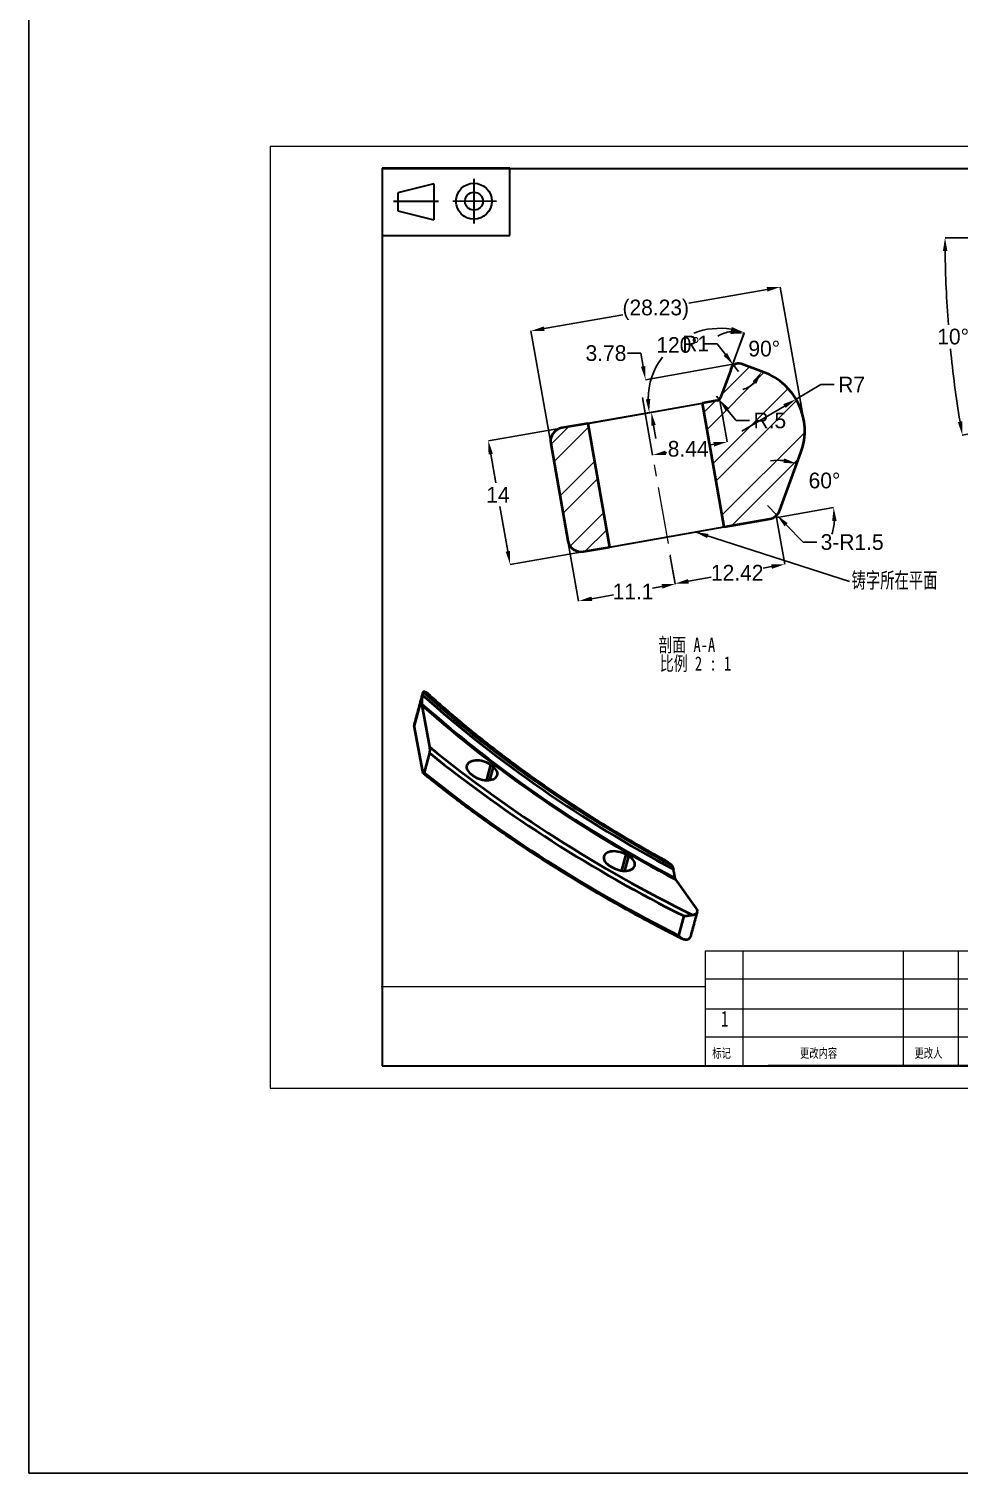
# Model space of a CAD drawing. Header units: millimetres. Extents: x -8 to 3214, y -115 to 422.
# Drawn here: x 2489.5 to 2696.9, y -114.7 to 207.2 of the extents above; entities that cross this region are included whole.
import ezdxf

# ---------------------------------------------------------------- set-up
doc = ezdxf.new("R2010")
doc.units = ezdxf.units.MM
doc.header["$PDSIZE"] = -1
doc.linetypes.add('CENTERX2', pattern=[20.32, 12.7, -2.54, 2.54, -2.54])
for name, color, linetype, lineweight in [('图层0', 7, 'Continuous', 30), ('粗实线', 7, 'Continuous', 30), ('粗实线1', 230, 'Continuous', 15)]:
    doc.layers.add(name, color=color, linetype=linetype, lineweight=lineweight)
doc.layers.add('图层1', color=7, linetype='Continuous')
doc.layers.add('细实线', color=17, linetype='Continuous')
doc.styles.add('SLDTEXTSTYLE0', font='TXT', dxfattribs={"width": 0.7})
doc.styles.add('SLDTEXTSTYLE1', font='TXT', dxfattribs={"width": 0.75})
doc.styles.get("Standard").update_dxf_attribs({"font": 'FZYTK.TTF'})
doc.dimstyles.new('SLDDIMSTYLE10', dxfattribs={"dimtxt": 3.5, "dimasz": 3, "dimexe": 0, "dimexo": 0.0625, "dimgap": 0.875, "dimtad": 0, "dimtih": 1, "dimtoh": 1, "dimlfac": 0.5, "dimzin": 12, "dimdsep": 46, "dimtxsty": 'Standard', "dimsah": 1, "dimcen": 0.09, "dimadec": 0, "dimazin": 0, "dimtfac": 1, "dimtofl": 0, "dimtmove": 0, "dimatfit": 3, "dimfxl": 1, "dimtolj": 1, "dimtzin": 12, "dimarcsym": 0})
doc.dimstyles.new('SLDDIMSTYLE11', dxfattribs={"dimtxt": 3.5, "dimasz": 3, "dimexe": 0, "dimexo": 0.0625, "dimgap": 0.875, "dimtad": 0, "dimtih": 1, "dimtoh": 1, "dimdec": 4, "dimlfac": 0.5, "dimzin": 12, "dimdsep": 46, "dimtxsty": 'Standard', "dimsah": 1, "dimcen": 0.09, "dimadec": 0, "dimazin": 0, "dimtfac": 1, "dimtdec": 0, "dimtofl": 0, "dimtmove": 0, "dimatfit": 3, "dimfxl": 1, "dimtolj": 1, "dimtzin": 12, "dimarcsym": 0})
doc.dimstyles.new('SLDDIMSTYLE12', dxfattribs={"dimtxt": 3.5, "dimasz": 3, "dimexe": 0, "dimexo": 0.0625, "dimgap": 0.875, "dimtad": 0, "dimtih": 1, "dimtoh": 1, "dimdec": 1, "dimlfac": 0.5, "dimzin": 12, "dimdsep": 46, "dimtxsty": 'Standard', "dimsah": 1, "dimcen": 0.09, "dimadec": 0, "dimazin": 0, "dimtfac": 1, "dimtdec": 1, "dimtmove": 0, "dimatfit": 2, "dimfxl": 1, "dimtolj": 1, "dimtzin": 12, "dimarcsym": 0})
doc.dimstyles.new('SLDDIMSTYLE13', dxfattribs={"dimtxt": 3.5, "dimasz": 3, "dimexe": 0, "dimexo": 0.0625, "dimgap": 0.875, "dimtad": 0, "dimtih": 1, "dimtoh": 1, "dimlfac": 0.5, "dimzin": 12, "dimdsep": 46, "dimtxsty": 'Standard', "dimsah": 1, "dimcen": 0.09, "dimadec": 0, "dimazin": 0, "dimtfac": 1, "dimtmove": 0, "dimatfit": 2, "dimfxl": 1, "dimtolj": 1, "dimtzin": 12, "dimarcsym": 0})
doc.dimstyles.new('SLDDIMSTYLE14', dxfattribs={"dimtxt": 3, "dimasz": 3, "dimexe": 0, "dimexo": 0.0625, "dimgap": 0.75, "dimtad": 0, "dimtih": 1, "dimtoh": 1, "dimdec": 0, "dimzin": 0, "dimdsep": 46, "dimtxsty": 'Standard', "dimsah": 1, "dimcen": 0.09, "dimadec": 0, "dimazin": 0, "dimtfac": 1, "dimtdec": 0, "dimtofl": 0, "dimtmove": 0, "dimatfit": 3, "dimfxl": 1, "dimtolj": 1, "dimtzin": 0, "dimarcsym": 0})
doc.dimstyles.new('SLDDIMSTYLE2', dxfattribs={"dimtxt": 3.5, "dimasz": 3, "dimexe": 0, "dimexo": 0.0625, "dimgap": 0.875, "dimtad": 0, "dimtih": 1, "dimtoh": 1, "dimdec": 4, "dimlfac": 2, "dimzin": 12, "dimdsep": 46, "dimtxsty": 'Standard', "dimsah": 1, "dimcen": 0.09, "dimadec": 0, "dimazin": 0, "dimtfac": 1, "dimtdec": 0, "dimtofl": 0, "dimtmove": 0, "dimatfit": 3, "dimfxl": 1, "dimtolj": 1, "dimtzin": 12, "dimarcsym": 0})
pattern_1 = [(45, (2543.279, -28.909), (-6.7352, 6.7352), []), (45, (2547.7695, -28.909), (-6.7352, 6.7352), [])]

# ---------------------------------------------------------------- blocks, each defined once
blk = doc.blocks.new('*D19')
at = {"layer": 'Defpoints', "color": 0, "transparency": 16777216}
for p in [(2710.05, 160.68), (2775.32, 160.68), (2694.22, 145.95), (2787.16, 132.47), (2713.65, 119.51)]:
    blk.add_point(p, dxfattribs=at)
at = {"layer": '粗实线1', "color": 0, "lineweight": -2, "transparency": 16777216}
for p, q in [((2709.98, 160.68), (2693.79, 160.68)), ((2713.59, 119.5), (2697.64, 116.69))]:
    blk.add_line(p, q, dxfattribs=at)
for start, end in [(180.6784, 184.3961), (185.6045, 189.3216)]:
    blk.add_arc((2947.15, 160.68), 253.36, start, end, dxfattribs=at)
at = {"layer": '粗实线1', "color": 0, "transparency": 16777216}
for points in [[(2693.31, 157.68), (2694.31, 157.69), (2693.79, 160.68)], [(2697.63, 119.73), (2696.64, 119.56), (2697.64, 116.69)]]:
    blk.add_solid(points, dxfattribs=at)
at = {"layer": '粗实线1', "color": 0, "transparency": 16777216, "insert": (2692.06, 140.39), "char_height": 3.5, "attachment_point": 1}
blk.add_mtext('\\A1;10°', dxfattribs=at)
blk = doc.blocks.new('投影')
at = {"color": 7, "linetype": 'Continuous', "lineweight": 0}
for p, q in [((21.5, 15), (0, 15)), ((0, 15), (0, 3))]:
    blk.add_line(p, q, dxfattribs=at)
at = {"layer": '图层0'}
for p, q in [((28.47, 15), (0, 15)), ((0, 15), (0, 0)), ((28.47, 0), (28.47, 15)), ((11.5, 11.5), (3.5, 9.5)), ((11.5, 11.5), (11.5, 3.5)), ((3.5, 9.5), (3.5, 5.5)), ((3.5, 5.5), (11.5, 3.5)), ((0, 0), (28.47, 0))]:
    blk.add_line(p, q, dxfattribs=at)
at = {"layer": '图层0', "linetype": 'CENTERX2'}
for p, q in [((20.47, 12.63), (20.47, 2.63)), ((2.5, 7.63), (12.6, 7.63))]:
    blk.add_line(p, q, dxfattribs=at)
at = {"layer": '图层0'}
for radius in [4, 2]:
    blk.add_circle((20.47, 7.63), radius, dxfattribs=at)
at = {"layer": '图层1'}
blk.add_line((15.74, 7.63), (25.47, 7.63), dxfattribs=at)
blk = doc.blocks.new('*D31')
at = {"layer": 'Defpoints', "color": 0, "transparency": 16777216}
for p in [(2656.15, 98.76), (2632.51, 89.78), (2633.61, 83.56)]:
    blk.add_point(p, dxfattribs=at)
at = {"layer": '粗实线1', "color": 0, "lineweight": -2, "transparency": 16777216}
for p, q in [((2656.16, 98.7), (2658.07, 87.87)), ((2632.52, 89.71), (2633.61, 83.56)), ((2655.11, 87.35), (2653.26, 87.02)), ((2636.56, 84.08), (2641.61, 84.97))]:
    blk.add_line(p, q, dxfattribs=at)
at = {"layer": '粗实线1', "color": 0, "transparency": 16777216}
for points in [[(2655.03, 87.84), (2655.2, 86.86), (2658.07, 87.87)], [(2636.47, 84.57), (2636.65, 83.58), (2633.61, 83.56)]]:
    blk.add_solid(points, dxfattribs=at)
at = {"layer": '粗实线1', "color": 0, "transparency": 16777216, "insert": (2647.44, 87.74), "char_height": 3.5, "attachment_point": 2}
blk.add_mtext('\\A1;12.42', dxfattribs=at)
blk = doc.blocks.new('*D32')
at = {"layer": 'Defpoints', "color": 0, "transparency": 16777216}
for p in [(2601.45, 139.88), (2662.37, 119.52), (2605.88, 114.79)]:
    blk.add_point(p, dxfattribs=at)
at = {"layer": '粗实线1', "color": 0, "lineweight": -2, "transparency": 16777216}
for p, q in [((2654.09, 149.16), (2636.65, 146.09)), ((2662.36, 119.58), (2657.05, 149.68)), ((2604.41, 140.4), (2621.92, 143.49)), ((2605.86, 114.85), (2601.45, 139.88))]:
    blk.add_line(p, q, dxfattribs=at)
at = {"layer": '粗实线1', "color": 0, "transparency": 16777216}
for points in [[(2654.01, 149.66), (2654.18, 148.67), (2657.05, 149.68)], [(2604.32, 140.89), (2604.49, 139.91), (2601.45, 139.88)]]:
    blk.add_solid(points, dxfattribs=at)
at = {"layer": '粗实线1', "color": 0, "transparency": 16777216, "insert": (2629.28, 146.87), "char_height": 3.5, "attachment_point": 2}
blk.add_mtext('\\A1;(28.23)', dxfattribs=at)
blk = doc.blocks.new('*D33')
at = {"layer": 'Defpoints', "color": 0, "transparency": 16777216}
for p in [(2647.37, 132.62), (2614.11, 119.29), (2628.27, 121.79)]:
    blk.add_point(p, dxfattribs=at)
at = {"layer": '粗实线1', "color": 0, "lineweight": -2, "transparency": 16777216}
for p, q in [((2625.95, 134.93), (2622.95, 134.93)), ((2626.48, 131.98), (2625.95, 134.93)), ((2647.31, 132.61), (2627, 129.02)), ((2614.17, 119.3), (2628.27, 121.79)), ((2628.79, 118.83), (2629.31, 115.88))]:
    blk.add_line(p, q, dxfattribs=at)
at = {"layer": '粗实线1', "color": 0, "transparency": 16777216}
for points in [[(2626.97, 132.07), (2625.98, 131.89), (2627, 129.02)], [(2629.29, 118.92), (2628.3, 118.75), (2628.27, 121.79)]]:
    blk.add_solid(points, dxfattribs=at)
at = {"layer": '粗实线1', "color": 0, "transparency": 16777216, "insert": (2618.18, 136.7), "char_height": 3.5, "attachment_point": 2}
blk.add_mtext('\\A1;3.78', dxfattribs=at)
blk = doc.blocks.new('*D34')
at = {"layer": 'Defpoints', "color": 0, "transparency": 16777216}
for p in [(2614.11, 119.29), (2618.97, 91.72), (2596.82, 87.81)]:
    blk.add_point(p, dxfattribs=at)
at = {"layer": '粗实线1', "color": 0, "lineweight": -2, "transparency": 16777216}
for p, q in [((2614.04, 119.28), (2591.96, 115.39)), ((2592.48, 112.43), (2593.62, 106)), ((2596.3, 90.77), (2594.54, 100.75)), ((2618.91, 91.71), (2596.82, 87.81))]:
    blk.add_line(p, q, dxfattribs=at)
at = {"layer": '粗实线1', "color": 0, "transparency": 16777216}
for points in [[(2592.97, 112.52), (2591.99, 112.34), (2591.96, 115.39)], [(2596.79, 90.85), (2595.81, 90.68), (2596.82, 87.81)]]:
    blk.add_solid(points, dxfattribs=at)
at = {"layer": '粗实线1', "color": 0, "transparency": 16777216, "insert": (2594.08, 105.12), "char_height": 3.5, "attachment_point": 2}
blk.add_mtext('\\A1;14', dxfattribs=at)
blk = doc.blocks.new('*D35')
at = {"layer": 'Defpoints', "color": 0, "transparency": 16777216}
for p in [(2609.7, 93.13), (2632.51, 89.78), (2633.62, 83.46)]:
    blk.add_point(p, dxfattribs=at)
at = {"layer": '粗实线1', "color": 0, "lineweight": -2, "transparency": 16777216}
for p, q in [((2609.71, 93.07), (2612.07, 79.66)), ((2632.52, 89.71), (2633.62, 83.46)), ((2615.02, 80.18), (2619.86, 81.04)), ((2630.67, 82.94), (2628.57, 82.57))]:
    blk.add_line(p, q, dxfattribs=at)
at = {"layer": '粗实线1', "color": 0, "transparency": 16777216}
for points in [[(2614.94, 80.68), (2615.11, 79.69), (2612.07, 79.66)], [(2630.58, 83.44), (2630.76, 82.45), (2633.62, 83.46)]]:
    blk.add_solid(points, dxfattribs=at)
at = {"layer": '粗实线1', "color": 0, "transparency": 16777216, "insert": (2624.22, 83.56), "char_height": 3.5, "attachment_point": 2}
blk.add_mtext('\\A1;11.1', dxfattribs=at)
blk = doc.blocks.new('*D36')
at = {"layer": 'Defpoints', "color": 0, "transparency": 16777216}
for p in [(2638.08, 139.52), (2645.93, 130.99), (2639.71, 123.81), (2643.75, 125.03), (2614.11, 119.29)]:
    blk.add_point(p, dxfattribs=at)
at = {"layer": '粗实线1', "color": 0, "lineweight": -2, "transparency": 16777216}
blk.add_line((2645.95, 131.05), (2649.03, 139.52), dxfattribs=at)
for start, end in [(80.7606, 111.1857), (143.1534, 179.2394)]:
    blk.add_arc((2643.56, 124.48), 16, start, end, dxfattribs=at)
at = {"layer": '粗实线1', "color": 0, "transparency": 16777216}
for points in [[(2646.25, 140.76), (2646, 139.79), (2649.03, 139.52)], [(2628.06, 124.74), (2627.06, 124.66), (2627.8, 121.71)]]:
    blk.add_solid(points, dxfattribs=at)
at = {"layer": '粗实线1', "color": 0, "transparency": 16777216, "insert": (2629.42, 138.52), "char_height": 3.5, "attachment_point": 1}
blk.add_mtext('\\A1;120°', dxfattribs=at)
blk = doc.blocks.new('*D37')
at = {"layer": 'Defpoints', "color": 0, "transparency": 16777216}
for p in [(2626.29, 125.03), (2643.53, 124.43), (2628.56, 112.2)]:
    blk.add_point(p, dxfattribs=at)
at = {"layer": '粗实线1', "color": 0, "lineweight": -2, "transparency": 16777216}
for p, q in [((2626.3, 124.97), (2628.56, 112.2)), ((2643.54, 124.36), (2645.17, 115.13)), ((2631.51, 112.72), (2631.78, 112.77)), ((2642.22, 114.61), (2641.24, 114.44))]:
    blk.add_line(p, q, dxfattribs=at)
at = {"layer": '粗实线1', "color": 0, "transparency": 16777216}
for points in [[(2631.42, 113.22), (2631.6, 112.23), (2628.56, 112.2)], [(2642.13, 115.1), (2642.3, 114.12), (2645.17, 115.13)]]:
    blk.add_solid(points, dxfattribs=at)
at = {"layer": '粗实线1', "color": 0, "transparency": 16777216, "insert": (2636.51, 115.37), "char_height": 3.5, "attachment_point": 2}
blk.add_mtext('\\A1;8.44', dxfattribs=at)
blk = doc.blocks.new('*D38')
at = {"layer": 'Defpoints', "color": 0, "transparency": 16777216}
for p in [(2661.66, 112.79), (2667.44, 104.69), (2656.98, 99.94), (2654.69, 98.01), (2644.57, 96.23)]:
    blk.add_point(p, dxfattribs=at)
at = {"layer": '粗实线1', "color": 0, "lineweight": -2, "transparency": 16777216}
blk.add_line((2656.45, 98.33), (2668.95, 100.53), dxfattribs=at)
for start, end in [(83.5076, 97.0153), (342.9847, 356.4924)]:
    blk.add_arc((2656.39, 98.31), 12.75, start, end, dxfattribs=at)
at = {"layer": '粗实线1', "color": 0, "transparency": 16777216}
for points in [[(2657.95, 111.47), (2657.72, 110.5), (2660.75, 110.3)], [(2668.62, 97.51), (2669.62, 97.56), (2668.95, 100.53)]]:
    blk.add_solid(points, dxfattribs=at)
at = {"layer": '粗实线1', "color": 0, "transparency": 16777216, "insert": (2663.37, 108.3), "char_height": 3.5, "attachment_point": 1}
blk.add_mtext('\\A1;60°', dxfattribs=at)
blk = doc.blocks.new('*D39')
at = {"layer": 'Defpoints', "color": 0, "transparency": 16777216}
for p in [(2648.32, 132.54), (2653.22, 134.28), (2645.93, 130.99), (2653.29, 130.73), (2643.75, 125.03)]:
    blk.add_point(p, dxfattribs=at)
at = {"layer": '粗实线1', "color": 0, "lineweight": -2, "transparency": 16777216}
blk.add_line((2646.72, 133.19), (2648.97, 139.35), dxfattribs=at)
for start, end in [(96.1924, 122.3848), (287.6152, 313.8076)]:
    blk.add_arc((2646.7, 133.13), 6.62, start, end, dxfattribs=at)
at = {"layer": '粗实线1', "color": 0, "transparency": 16777216}
for points in [[(2646.05, 140.21), (2645.93, 139.21), (2648.97, 139.35)], [(2650.87, 128.62), (2651.7, 128.08), (2652.92, 130.86)]]:
    blk.add_solid(points, dxfattribs=at)
at = {"layer": '粗实线1', "color": 0, "transparency": 16777216, "insert": (2649.94, 137.71), "char_height": 3.5, "attachment_point": 1}
blk.add_mtext('\\A1;90°', dxfattribs=at)
blk = doc.blocks.new('*D40')
at = {"layer": 'Defpoints', "color": 0, "transparency": 16777216}
for p in [(2642.81, 125.37), (2643.44, 124.59)]:
    blk.add_point(p, dxfattribs=at)
at = {"layer": '粗实线1', "color": 0, "lineweight": -2, "transparency": 16777216}
for p, q in [((2642.81, 125.37), (2643.44, 124.59)), ((2645.31, 122.25), (2647.19, 119.91)), ((2647.19, 119.91), (2650.19, 119.91))]:
    blk.add_line(p, q, dxfattribs=at)
at = {"layer": '粗实线1', "color": 0, "transparency": 16777216}
blk.add_solid([(2645.71, 122.56), (2644.92, 121.93), (2643.44, 124.59)], dxfattribs=at)
at = {"layer": '粗实线1', "color": 0, "transparency": 16777216, "insert": (2651.07, 121.69), "char_height": 3.5, "attachment_point": 1}
blk.add_mtext('\\A1;R.5', dxfattribs=at)
blk = doc.blocks.new('*D41')
at = {"layer": 'Defpoints', "color": 0, "transparency": 16777216}
for p in [(2646.62, 132.28), (2647.71, 130.86)]:
    blk.add_point(p, dxfattribs=at)
at = {"layer": '粗实线1', "color": 0, "lineweight": -2, "transparency": 16777216}
for p, q in [((2642.98, 137.05), (2639.98, 137.05)), ((2644.8, 134.67), (2642.98, 137.05)), ((2647.71, 130.86), (2646.62, 132.28))]:
    blk.add_line(p, q, dxfattribs=at)
at = {"layer": '粗实线1', "color": 0, "transparency": 16777216}
blk.add_solid([(2645.2, 134.97), (2644.41, 134.36), (2646.62, 132.28)], dxfattribs=at)
at = {"layer": '粗实线1', "color": 0, "transparency": 16777216, "insert": (2635.19, 138.82), "char_height": 3.5, "attachment_point": 1}
blk.add_mtext('\\A1;R1', dxfattribs=at)
blk = doc.blocks.new('*D42')
at = {"layer": 'Defpoints', "color": 0, "transparency": 16777216}
for p in [(2660.57, 124.67), (2648.5, 117.58)]:
    blk.add_point(p, dxfattribs=at)
at = {"layer": '粗实线1', "color": 0, "lineweight": -2, "transparency": 16777216}
for p, q in [((2660.57, 124.67), (2666.09, 127.92)), ((2666.09, 127.92), (2669.09, 127.92)), ((2648.5, 117.58), (2657.99, 123.15))]:
    blk.add_line(p, q, dxfattribs=at)
at = {"layer": '粗实线1', "color": 0, "transparency": 16777216}
blk.add_solid([(2657.73, 123.58), (2658.24, 122.72), (2660.57, 124.67)], dxfattribs=at)
at = {"layer": '粗实线1', "color": 0, "transparency": 16777216, "insert": (2669.97, 129.69), "char_height": 3.5, "attachment_point": 1}
blk.add_mtext('\\A1;R7', dxfattribs=at)
blk = doc.blocks.new('*D43')
at = {"layer": 'Defpoints', "color": 0, "transparency": 16777216}
for p in [(2654.17, 100.97), (2656.27, 98.83)]:
    blk.add_point(p, dxfattribs=at)
at = {"layer": '粗实线1', "color": 0, "lineweight": -2, "transparency": 16777216}
for p, q in [((2654.17, 100.97), (2656.27, 98.83)), ((2658.37, 96.68), (2662.18, 92.8)), ((2662.18, 92.8), (2665.18, 92.8))]:
    blk.add_line(p, q, dxfattribs=at)
at = {"layer": '粗实线1', "color": 0, "transparency": 16777216}
blk.add_solid([(2658.72, 97.03), (2658.01, 96.33), (2656.27, 98.83)], dxfattribs=at)
at = {"layer": '粗实线1', "color": 0, "transparency": 16777216, "insert": (2666.05, 94.58), "char_height": 3.5, "attachment_point": 1}
blk.add_mtext('\\A1;3-R1.5', dxfattribs=at)
blk = doc.blocks.new('SW_NOTE_4')
at = {"layer": '粗实线1', "color": 0, "char_height": 3.175, "attachment_point": 1, "style": 'SLDTEXTSTYLE1'}
for s, insert in [('剖面 A-A ', (0, 4.09)), ('比例 2 : 1', (0.32, -0.08))]:
    blk.add_mtext(s, dxfattribs=dict(at, insert=insert))
blk = doc.blocks.new('SW_NOTE_6')
at = {"layer": '粗实线1', "color": 0, "insert": (0.5, 2.01), "char_height": 3.5, "attachment_point": 1, "style": 'SLDTEXTSTYLE0'}
blk.add_mtext('铸字所在平面', dxfattribs=at)

msp = doc.modelspace()

# ---------------------------------------------------------------- hatches: boundary and pattern name
at = {"linetype": 'Continuous', "lineweight": 0}
h = msp.add_hatch(dxfattribs=at)
h.set_pattern_fill('ANSI32', style=0)
h.set_pattern_definition(pattern_1)
edge = h.paths.add_edge_path(flags=0)
edge.add_line((2645.925681, 130.99395), (2643.753561, 125.0261))
edge.add_arc((2642.813869, 125.36812), 1, 280, 340, ccw=False)
edge.add_line((2642.987517, 124.383312), (2639.710218, 123.805436))
edge.add_line((2639.710218, 123.805436), (2644.572367, 96.230819))
edge.add_line((2644.572367, 96.230819), (2654.686126, 98.014148))
edge.add_arc((2654.165182, 100.968571), 3, 280, 340)
edge.add_line((2656.98426, 99.942511), (2661.659193, 112.786784))
edge.add_arc((2648.503496, 117.575066), 14, 340, 430)
edge.add_line((2653.291778, 130.730763), (2648.319035, 132.540693))
edge.add_arc((2647.707823, 130.861402), 1.787065, 70, 175.74642226)
h = msp.add_hatch(dxfattribs=at)
h.set_pattern_fill('ANSI32', style=0)
h.set_pattern_definition(pattern_1)
edge = h.paths.add_edge_path(flags=0)
edge.add_line((2605.875043, 114.793102), (2609.695303, 93.127331))
edge.add_arc((2612.649726, 93.648276), 3, 190, 280)
edge.add_line((2613.170671, 90.693853), (2618.967365, 91.715966))
edge.add_line((2618.967365, 91.715966), (2614.105216, 119.290583))
edge.add_line((2614.105216, 119.290583), (2608.308522, 118.26847))
edge.add_arc((2608.829466, 115.314047), 3, 100, 190)

# ---------------------------------------------------------------- linework, layer by layer
at = {"color": 7, "linetype": 'Continuous', "lineweight": 0}
for p, q in [((2543.279361, 181.091205), (2840.279361, 181.091205)), ((2543.279361, 181.091205), (2543.279361, -28.908795)), ((2543.279361, -28.908795), (2840.279361, -28.908795))]:
    msp.add_line(p, q, dxfattribs=at)
at = {"color": 7, "linetype": 'Continuous', "lineweight": 40}
for p, q in [((2653.291807, 130.730768), (2648.319022, 132.540691)), ((2645.925653, 130.993945), (2643.75356, 125.0261)), ((2642.9875, 124.383309), (2639.7102, 123.805433)), ((2644.572348, 96.230817), (2639.7102, 123.805433)), ((2614.105234, 119.290587), (2608.308504, 118.268467)), ((2614.105234, 119.290587), (2618.967383, 91.71597)), ((2605.875025, 114.793099), (2609.695285, 93.127328)), ((2656.98424, 99.942507), (2661.659204, 112.786786)), ((2644.572348, 96.230817), (2654.686123, 98.014148)), ((2613.170653, 90.693851), (2618.967383, 91.71597)), ((2577.185887, 58.459379), (2575.433398, 51.920227)), ((2577.095457, 56.457334), (2578.821996, 47.157563)), ((2577.342503, 41.637057), (2575.433398, 51.920227)), ((2578.804775, 45.80503), (2577.642316, 41.467489)), ((2592.465338, 43.128689), (2591.554697, 39.730767)), ((2592.994505, 42.729757), (2592.198643, 39.760117)), ((2592.994505, 42.729757), (2592.465338, 43.128689)), ((2588.068738, 41.124048), (2588.597905, 40.725117)), ((2622.619957, 23.169146), (2621.657762, 19.578856)), ((2623.229174, 22.816438), (2622.348651, 19.530898)), ((2623.229174, 22.816438), (2622.619957, 23.169146)), ((2619.086517, 20.594586), (2619.695729, 20.241882)), ((2638.397876, 11.149747), (2633.753682, 17.561665)), ((2635.552938, 9.4614), (2634.390479, 5.123858))]:
    msp.add_line(p, q, dxfattribs=at)
at = {"color": 3}
msp.add_lwpolyline([(2489.491133, 422.468694), (3214.340364, 422.468694), (3214.340364, -114.742537), (2489.491133, -114.742537)], close=True, dxfattribs=at)
at = {"color": 7, "linetype": 'Continuous', "lineweight": 40, "flags": 128}
for points in [[(2592.465338, 43.128689), (2592.116629, 43.364506), (2591.73027, 43.575121), (2591.314115, 43.75624), (2590.876646, 43.904179), (2590.426771, 44.015932), (2589.973644, 44.089214), (2589.526485, 44.122538), (2589.094403, 44.115229), (2588.686196, 44.06743), (2588.31017, 43.98012), (2587.973983, 43.855072), (2587.684465, 43.694828), (2587.447527, 43.502658), (2587.267988, 43.282472), (2587.149506, 43.038752), (2587.094483, 42.776454), (2587.104043, 42.500924), (2587.177985, 42.217769), (2587.314822, 41.932755), (2587.511752, 41.651679), (2587.764772, 41.38027), (2588.068738, 41.124048)], [(2588.597905, 40.725117), (2588.946614, 40.489299), (2589.332973, 40.278685), (2589.749128, 40.097566), (2590.186597, 39.949626), (2590.63647, 39.837876), (2591.089599, 39.764592), (2591.536759, 39.731267), (2591.96884, 39.738576), (2592.377047, 39.786375), (2592.753071, 39.873687), (2593.08926, 39.998734), (2593.378779, 40.158977), (2593.615717, 40.351148), (2593.795253, 40.571335), (2593.913735, 40.815056), (2593.968772, 41.077354), (2593.9592, 41.352881), (2593.885258, 41.636036), (2593.748421, 41.92105), (2593.551492, 42.202127), (2593.298471, 42.473535), (2592.994505, 42.729757)], [(2622.619957, 23.169146), (2622.226275, 23.373554), (2621.804633, 23.547598), (2621.363628, 23.687733), (2620.91223, 23.7911), (2620.459635, 23.855609), (2620.015055, 23.879932), (2619.587528, 23.863583), (2619.18577, 23.806892), (2618.817959, 23.711008), (2618.491581, 23.577894), (2618.213277, 23.410251), (2617.988718, 23.211498), (2617.822477, 22.985674), (2617.717925, 22.737382), (2617.67721, 22.47167), (2617.701128, 22.193955), (2617.789235, 21.909883), (2617.939704, 21.625244), (2618.1495, 21.34583), (2618.414321, 21.077327), (2618.728793, 20.825202), (2619.086517, 20.594586)], [(2619.695729, 20.241882), (2620.089416, 20.037469), (2620.511058, 19.863425), (2620.952058, 19.723294), (2621.403461, 19.619923), (2621.856051, 19.555419), (2622.300647, 19.531095), (2622.728163, 19.54744), (2623.129917, 19.604136), (2623.497731, 19.700015), (2623.824109, 19.833129), (2624.102414, 20.000772), (2624.326968, 20.19953), (2624.493213, 20.425349), (2624.597761, 20.673646), (2624.638481, 20.939354), (2624.614558, 21.217073), (2624.526456, 21.50114), (2624.375987, 21.785779), (2624.166203, 22.065197), (2623.901381, 22.333699), (2623.586893, 22.585825), (2623.229174, 22.816438)], [(2637.408003, 9.704115), (2637.721483, 9.750245), (2637.999619, 9.83516), (2638.233227, 9.95605), (2638.41458, 10.108931), (2638.537724, 10.288758), (2638.598565, 10.489596), (2638.595108, 10.704813), (2638.527466, 10.927308), (2638.397876, 11.149747)]]:
    msp.add_lwpolyline(points, dxfattribs=at)
at = {"color": 7, "linetype": 'Continuous', "lineweight": 40}
for centre, radius, start, end in [((2647.707823, 130.861402), 1.787065, 70, 175.74642226), ((2648.503496, 117.575066), 14, 340, 70), ((2642.813869, 125.36812), 1, 280, 340), ((2608.829466, 115.314047), 3, 100, 190), ((2654.165182, 100.968571), 3, 280, 340), ((2612.649726, 93.648276), 3, 190, 280), ((2766.832074, 272.2777), 285.568589, 228.39502922, 242.10972198), ((2743.986913, 243.588017), 248.302602, 227.87537006, 232.73493351), ((2764.624126, 267.995104), 279.945293, 228.20175061, 241.64724655), ((2767.575117, 273.145629), 288.265836, 228.63605927, 242.30621837), ((2767.82986, 273.580712), 289.00203, 228.70195782, 242.35912424), ((2576.128403, 52.055877), 0.708119, 165.32720539, 191.04403604), ((2776.732371, 292.379757), 316.187333, 231.24569609, 243.48028935), ((2776.522473, 291.859759), 314.586464, 231.06446579, 243.75478524), ((2775.257698, 285.677094), 300.73405, 232.84894932, 241.71845593), ((2775.569912, 288.042216), 316.187333, 231.24569609, 243.48028935), ((2636.009424, 5.379893), 1.199018, 266.1305329, 335.73619491)]:
    msp.add_arc(centre, radius, start, end, dxfattribs=at)
for points in [[(2577.298988, 59.159179), (2575.443377, 52.235242)], [(2577.185887, 58.459379), (2577.077622, 56.794301)], [(2577.217076, 58.746504), (2577.185887, 58.459379)], [(2631.678475, 21.631914), (2631.30289, 21.86996)], [(2632.768531, 20.841662), (2631.678475, 21.631914)], [(2633.604737, 17.902353), (2633.248842, 19.879326)], [(2637.102524, 4.88717), (2638.582017, 10.407677)]]:
    msp.add_open_spline(points, degree=1, dxfattribs=at)
for points, knots in [([(2577.439055, 59.425061), (2577.418497, 59.420209), (2577.394269, 59.394799), (2577.348879, 59.314231), (2577.32783, 59.259834), (2577.291138, 59.134177), (2577.275266, 59.061987), (2577.246272, 58.908738), (2577.232989, 58.82587), (2577.217077, 58.746504)], [0, 0, 0, 0, 0.25, 0.25, 0.5, 0.5, 0.75, 0.75, 1, 1, 1, 1]), ([(2578.037876, 59.296905), (2577.899083, 59.351758), (2577.779812, 59.389701), (2577.578588, 59.433272), (2577.496285, 59.438569), (2577.439055, 59.425061)], [0, 0, 0, 0, 0.5, 0.5, 1, 1, 1, 1]), ([(2578.551779, 58.953287), (2578.52664, 58.978038), (2578.4132, 59.089726), (2578.237424, 59.206303), (2578.091168, 59.272708), (2578.037874, 59.296905)], [0, 0, 0, 0, 0.1532305014, 0.6914494166, 1, 1, 1, 1]), ([(2631.304645, 21.873294), (2631.079713, 21.996928), (2629.868244, 22.662814), (2627.690808, 23.886928), (2624.785554, 25.554662), (2621.912959, 27.24546), (2619.072355, 28.957745), (2616.264881, 30.691373), (2613.49115, 32.44579), (2610.751905, 34.220552), (2608.047834, 36.015168), (2605.379665, 37.829177), (2602.748057, 39.662072), (2600.153703, 41.513372), (2597.597254, 43.382572), (2595.079384, 45.269177), (2592.600718, 47.172673), (2590.161915, 49.092556), (2587.763557, 51.028295), (2585.406363, 52.979407), (2583.090569, 54.945252), (2580.857928, 56.890981), (2579.355046, 58.231233), (2578.607055, 58.910283), (2578.555402, 58.957175)], [0, 0, 0, 0, 0.0112685866, 0.0606917969, 0.1101126173, 0.159530411, 0.2089452488, 0.2583569013, 0.307765285, 0.3571704224, 0.4065723406, 0.4559707686, 0.5053658379, 0.5547574275, 0.6041455551, 0.6535302391, 0.7029114204, 0.7522891421, 0.8016634582, 0.8510343716, 0.9004020111, 0.9497664282, 0.9965311141, 1, 1, 1, 1]), ([(2577.07762, 56.7943), (2577.073033, 56.724164), (2577.074388, 56.661226), (2577.081461, 56.549482), (2577.087601, 56.499652), (2577.095458, 56.457335)], [0, 0, 0, 0, 0.5, 0.5, 1, 1, 1, 1]), ([(2578.821996, 47.157563), (2578.828311, 47.120548), (2578.85496, 46.964363), (2578.877587, 46.687905), (2578.876039, 46.342909), (2578.858369, 46.101088), (2578.833001, 45.922109), (2578.813022, 45.839235), (2578.804775, 45.80503)], [0, 0, 0, 0, 0.1111089492, 0.4688244163, 0.6641628104, 0.8145233225, 0.9234456785, 1, 1, 1, 1]), ([(2577.642316, 41.467489), (2577.628561, 41.423882), (2577.601143, 41.336959), (2577.54848, 41.265445), (2577.480413, 41.256158), (2577.4036, 41.369453), (2577.363488, 41.54514), (2577.342503, 41.637057)], [0, 0, 0, 0, 0.1143938041, 0.2280243715, 0.4044709844, 0.6884308829, 1, 1, 1, 1]), ([(2577.472386, 41.285374), (2577.655225, 41.136073), (2578.660921, 40.314849), (2580.517519, 38.832949), (2583.05826, 36.846983), (2585.639929, 34.879001), (2588.25995, 32.928707), (2590.918209, 30.996784), (2593.613897, 29.08363), (2596.346426, 27.189738), (2599.115119, 25.31556), (2601.919276, 23.461533), (2604.75824, 21.62812), (2607.631291, 19.815748), (2610.537785, 18.024881), (2613.476959, 16.255921), (2616.448127, 14.509311), (2619.450563, 12.785477), (2622.483517, 11.084811), (2625.546332, 9.407804), (2628.637956, 7.754563), (2631.758779, 6.126576), (2633.984719, 4.989676), (2635.17052, 4.395996), (2635.300639, 4.330851)], [0, 0, 0, 0, 0.0109225676, 0.060079116, 0.1092353413, 0.1583909452, 0.2075459188, 0.2567003168, 0.3058539672, 0.3550070753, 0.4041595279, 0.4533114005, 0.5024625267, 0.5516130661, 0.6007630588, 0.649912475, 0.6990612742, 0.7482094805, 0.7973571427, 0.8465042377, 0.8956507587, 0.9447968717, 0.9939425086, 1, 1, 1, 1]), ([(2633.248842, 19.879326), (2633.245505, 19.928055), (2633.237375, 20.046758), (2633.185576, 20.216249), (2633.119266, 20.377163), (2633.036762, 20.532487), (2632.934994, 20.682067), (2632.840354, 20.786237), (2632.783421, 20.830171), (2632.768531, 20.841662)], [0, 0, 0, 0, 0.1088812494, 0.2652336274, 0.4022713883, 0.5428515211, 0.7338262093, 0.9303843938, 1, 1, 1, 1]), ([(2633.753679, 17.561667), (2633.722617, 17.604551), (2633.693295, 17.654134), (2633.654012, 17.739419), (2633.641897, 17.769291), (2633.620427, 17.833105), (2633.611082, 17.866913), (2633.604739, 17.902354)], [0, 0, 0, 0, 0.5, 0.5, 0.75, 0.75, 1, 1, 1, 1]), ([(2635.552937, 9.461397), (2635.621747, 9.46472), (2635.693231, 9.469707), (2635.837541, 9.482318), (2635.91103, 9.489977), (2636.13584, 9.516437), (2636.293004, 9.539028), (2636.531117, 9.576249), (2636.611063, 9.589218), (2636.772424, 9.615596), (2636.854475, 9.629119), (2637.016756, 9.654946), (2637.096953, 9.667266), (2637.255317, 9.688883), (2637.33398, 9.698217), (2637.407998, 9.704116)], [0, 0, 0, 0, 0.125, 0.125, 0.25, 0.25, 0.5, 0.5, 0.625, 0.625, 0.75, 0.75, 0.875, 0.875, 1, 1, 1, 1]), ([(2635.928505, 4.183609), (2635.853762, 4.177652), (2635.780105, 4.181386), (2635.633677, 4.204108), (2635.560468, 4.223402), (2635.348123, 4.298457), (2635.213015, 4.371538), (2634.953975, 4.548171), (2634.833056, 4.649661), (2634.602852, 4.872638), (2634.492865, 4.995368), (2634.390478, 5.123856)], [0, 0, 0, 0, 0.125, 0.125, 0.25, 0.25, 0.5, 0.5, 0.75, 0.75, 1, 1, 1, 1])]:
    msp.add_open_spline(points, degree=3, knots=knots, dxfattribs=at)
at = {"layer": '粗实线', "linetype": 'Continuous', "lineweight": 30}
for p, q in [((2568.279361, 176.091205), (2835.279361, 176.091205)), ((2568.279361, 176.091205), (2568.279361, -23.908795)), ((2568.279361, -23.908795), (2835.279361, -23.908795))]:
    msp.add_line(p, q, dxfattribs=at)
at = {"layer": '粗实线'}
for p, q in [((2614.105216, 119.290583), (2639.710218, 123.805436)), ((2618.967365, 91.715966), (2644.572367, 96.230819))]:
    msp.add_line(p, q, dxfattribs=at)
at = {"layer": '粗实线1'}
for p, q in [((2647.373926, 132.616996), (2646.464105, 132.443957)), ((2643.350487, 124.665527), (2643.534084, 124.425144)), ((2662.368175, 119.516892), (2662.45575, 118.8916)), ((2656.148762, 98.761663), (2656.148762, 98.2182)), ((2568.279361, 16.091205), (2568.279361, -23.908795)), ((2640.275756, 1.702823), (2731.589581, 1.702823)), ((2640.275756, 1.702823), (2640.275756, -23.888822)), ((2648.77916, -23.888822), (2648.77916, 1.702823)), ((2684.503085, -23.888822), (2684.503085, 1.702823)), ((2696.755266, -23.888822), (2696.755266, 1.702823)), ((2640.275756, -6.297177), (2568.04982, -6.297177)), ((2640.275756, -4.567287), (2708.286384, -4.567287)), ((2640.275756, -11.238998), (2708.286384, -11.238998)), ((2640.275756, -17.473377), (2708.286384, -17.473377)), ((2568.279361, -23.908795), (2655.279361, -23.908795))]:
    msp.add_line(p, q, dxfattribs=at)
at = {"layer": '粗实线1', "linetype": 'CENTERX2'}
msp.add_line((2626.293807, 125.029665), (2632.509997, 89.775901), dxfattribs=at)
at = {"layer": '细实线'}
for p, q in [((2654.385213, -23.888822), (2835.490607, -23.888822)), ((2655.279361, -23.908795), (2835.279361, -23.908795)), ((2655.279361, -23.908795), (2835.279361, -23.908795))]:
    msp.add_line(p, q, dxfattribs=at)

# ---------------------------------------------------------------- block references
at = {"color": 7, "linetype": 'Continuous'}
msp.add_blockref('投影', (2568.267386, 161.181526), dxfattribs=at)
at = {"layer": '粗实线1'}
for name, p in [('SW_NOTE_6', (2672.464151, 84.057334)), ('SW_NOTE_4', (2629.877068, 67.420793))]:
    msp.add_blockref(name, p, dxfattribs=at)

# ---------------------------------------------------------------- texts
at = {"layer": '粗实线', "char_height": 2.1166667, "attachment_point": 1, "style": 'SLDTEXTSTYLE0'}
for s, insert in [('标记', (2641.888569, -20.039588)), ('更改内容', (2661.450112, -20.039588)), ('更改人', (2686.971101, -20.039588))]:
    msp.add_mtext(s, dxfattribs=dict(at, insert=insert))
at = {"layer": '粗实线1', "insert": (2643.823639, -11.710403), "char_height": 3.5, "attachment_point": 1, "style": 'SLDTEXTSTYLE0'}
msp.add_mtext('1', dxfattribs=at)

# ---------------------------------------------------------------- dimensions: what is measured, and where the dimension line sits
at = {"layer": '粗实线1'}
for base, line1, line2, dimstyle, picture, middle in [((2694.216689, 145.952022), ((2710.04697, 160.683533), (2775.323604, 160.683533)), ((2713.649052, 119.51155), (2787.162576, 132.473968)), 'SLDDIMSTYLE2', '*D19', (2694.752153, 138.601848)), ((2638.084703, 139.516098), ((2645.925681, 130.99395), (2643.753561, 125.0261)), ((2639.710218, 123.805436), (2614.105216, 119.290583)), 'SLDDIMSTYLE11', '*D36', (2633.27324, 136.738199)), ((2653.222176, 134.278516), ((2645.925681, 130.99395), (2643.753561, 125.0261)), ((2653.291778, 130.730763), (2648.319035, 132.540693)), 'SLDDIMSTYLE11', '*D39', (2652.702507, 135.926694)), ((2667.437777, 104.692277), ((2654.686126, 98.014148), (2644.572367, 96.230819)), ((2661.659193, 112.786784), (2656.98426, 99.942511)), 'SLDDIMSTYLE11', '*D38', (2666.162548, 106.513493))]:
    dim = msp.add_angular_dim_2l(base=base, line1=line1, line2=line2, dimstyle=dimstyle, dxfattribs=at)
    dim.commit()
    dim.dimension.update_dxf_attribs({"geometry": picture, "text_midpoint": middle, "dimtype": 162})
for base, p1, p2, angle, text, picture, middle in [((2601.451411, 139.880766), (2662.368175, 119.516892), (2605.875043, 114.793102), 10, '(<>)', '*D32', (2629.280736, 144.787827)), ((2628.272424, 121.788644), (2647.373926, 132.616996), (2614.105216, 119.290583), 280, '3.78', '*D33', (2618.178717, 134.932779)), ((2633.62291, 83.464257), (2609.695303, 93.127331), (2632.509997, 89.775901), 10, '11.1', '*D35', (2624.215231, 81.80543))]:
    dim = msp.add_linear_dim(base=base, p1=p1, p2=p2, angle=angle, text=text, dimstyle='SLDDIMSTYLE10', dxfattribs=at)
    dim.commit()
    dim.dimension.update_dxf_attribs({"geometry": picture, "text_midpoint": middle, "dimtype": 160})
for center, mpoint, text, dimstyle, picture, middle in [((2647.707823, 130.861402), (2646.623361, 132.281803), 'R1', 'SLDDIMSTYLE13', '*D41', (2637.147684, 137.050746)), ((2654.165182, 100.968571), (2656.265479, 98.826434), '3-<>', 'SLDDIMSTYLE12', '*D43', (2672.522243, 92.798286))]:
    dim = msp.add_radius_dim(center=center, mpoint=mpoint, text=text, dimstyle=dimstyle, dxfattribs=at)
    dim.commit()
    dim.dimension.update_dxf_attribs({"geometry": picture, "text_midpoint": middle, "dimtype": 164})
for center, mpoint, dimstyle, picture, middle in [((2648.503496, 117.575066), (2660.571166, 124.672343), 'SLDDIMSTYLE13', '*D42', (2672.254924, 127.91937)), ((2642.813869, 125.36812), (2643.439137, 124.587711), 'SLDDIMSTYLE12', '*D40', (2653.909499, 119.905253))]:
    dim = msp.add_radius_dim(center=center, mpoint=mpoint, dimstyle=dimstyle, dxfattribs=at)
    dim.commit()
    dim.dimension.update_dxf_attribs({"geometry": picture, "text_midpoint": middle, "dimtype": 164})
for base, p1, p2, angle, picture, middle in [((2628.55545, 112.203253), (2643.534084, 124.425144), (2626.293807, 125.029665), 10, '*D37', (2636.506045, 113.605157)), ((2596.822378, 87.811208), (2614.105216, 119.290583), (2618.967365, 91.715966), 280, '*D34', (2594.078294, 103.37368)), ((2633.606698, 83.556202), (2656.148762, 98.761663), (2632.509997, 89.775901), 10, '*D31', (2647.43589, 85.994662))]:
    dim = msp.add_linear_dim(base=base, p1=p1, p2=p2, angle=angle, dimstyle='SLDDIMSTYLE10', dxfattribs=at)
    dim.commit()
    dim.dimension.update_dxf_attribs({"geometry": picture, "text_midpoint": middle, "dimtype": 160})

# ---------------------------------------------------------------- leaders
msp.add_leader([(2638.040449, 95.079066), (2672.464151, 84.057334)], dimstyle='SLDDIMSTYLE14', dxfattribs=at)

doc.saveas('drawing.dxf')
